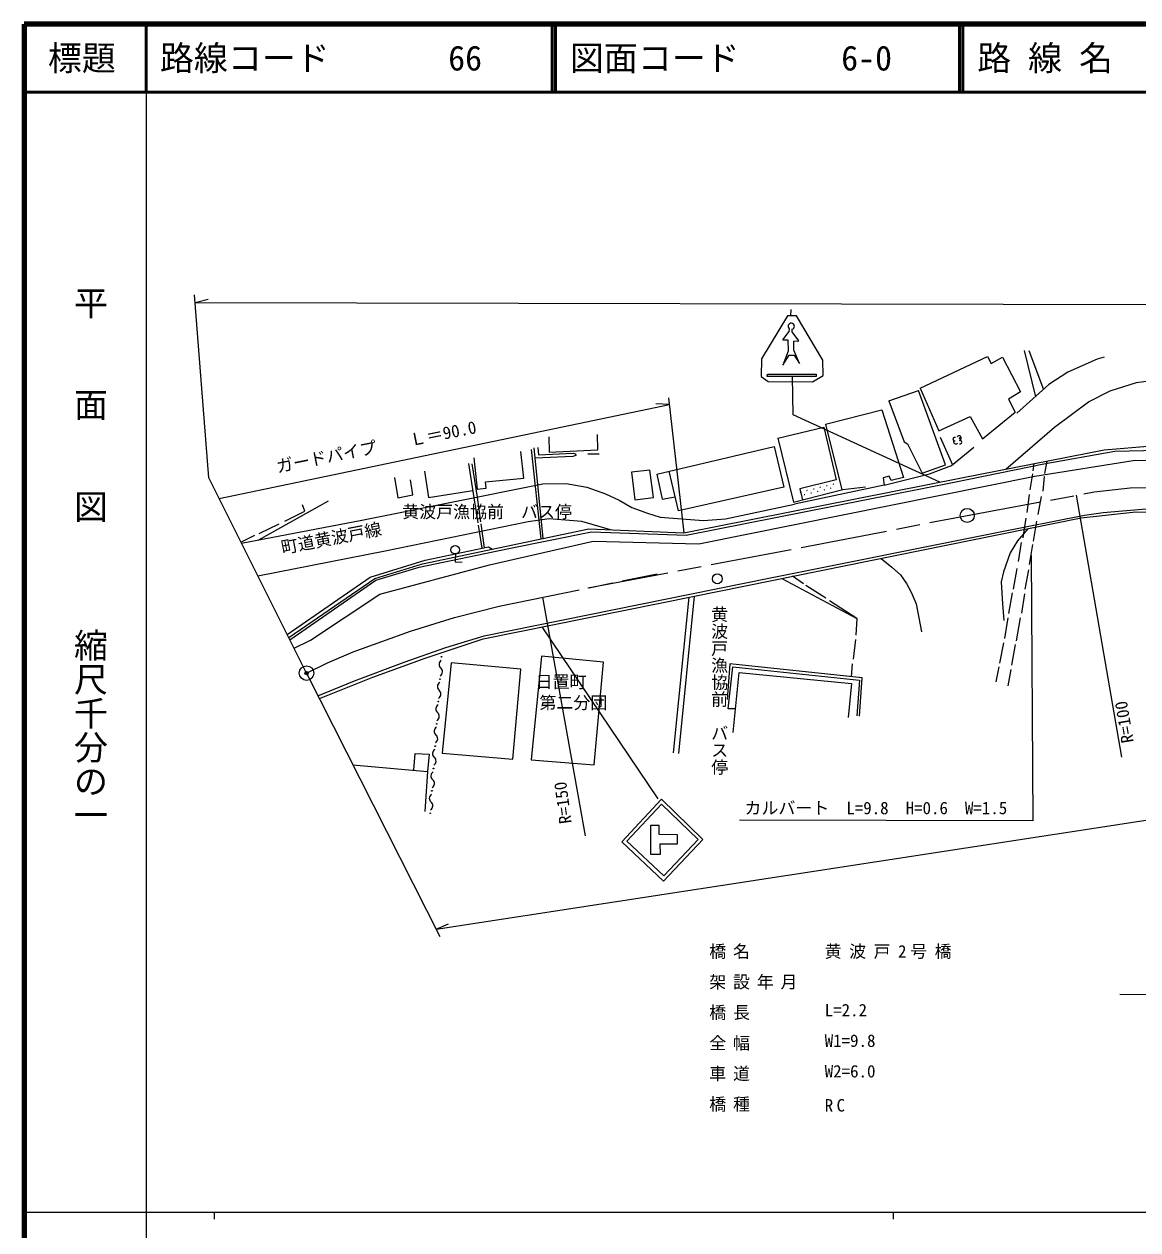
# Model space of a CAD drawing. Units: millimetres, scale not verified. Extents: x 40000 to 680000, y 20000 to 380000.
# Drawn here: x 40000 to 204039, y 202409 to 380000 of the extents above; entities that cross this region are included whole.
import ezdxf
from ezdxf.enums import TextEntityAlignment as Align

# ---------------------------------------------------------------- set-up
doc = ezdxf.new("R2010")
doc.units = ezdxf.units.MM
doc.header["$LTSCALE"] = 1000
doc.header["$PDMODE"] = 32
doc.header["$PDSIZE"] = 500
doc.linetypes.add('CHAIN', pattern=[18.5, 12, -1.5, 3.5, -1.5])
for name, color, linetype, lineweight in [('M-BGD', 7, 'Continuous', 13), ('M-BMK', 2, 'CHAIN', 13), ('M-TTL', 2, 'Continuous', 140), ('M-TTL-BAND', 7, 'Continuous', 25), ('M-TTL-LINE', 7, 'Continuous', 50), ('M-TTL-TXT', 7, 'Continuous', 13), ('M-WORK', 1, 'Continuous', 13)]:
    doc.layers.add(name, color=color, linetype=linetype, lineweight=lineweight)
doc.layers.add('M-STR-HTXT', color=7, linetype='Continuous')
doc.styles.add('@ＭＳ ゴシック', font='')
doc.styles.add('ＭＳ ゴシック', font='')
doc.styles.get('@ＭＳ ゴシック').set_extended_font_data('@MS Gothic')
doc.styles.get('ＭＳ ゴシック').set_extended_font_data('MS Gothic')

msp = doc.modelspace()

# ---------------------------------------------------------------- linework, layer by layer
at = {"layer": 'M-BGD'}
for centre, radius in [((178905, 307633), 1036), ((81598, 284414), 1077)]:
    msp.add_circle(centre, radius, dxfattribs=at)
msp.add_point((81598, 284414), dxfattribs=at)
at = {"layer": 'M-BMK'}
for p, q in [((177881, 307443), (197618, 311096)), ((109983, 294281), (133260, 299047)), ((103373, 292597), (109983, 294281)), ((96890, 290605), (103373, 292597)), ((88465, 287549), (96890, 290605))]:
    msp.add_line(p, q, dxfattribs=at)
for points in [[(197618, 311096), (202905, 311714), (215202, 311945), (225289, 311079), (292601, 302717), (313145, 300235)], [(123011, 296949), (155238, 303056), (177881, 307443)], [(81598, 284414), (84673, 285951), (88465, 287549)]]:
    msp.add_lwpolyline(points, dxfattribs=at)
at = {"layer": 'M-TTL'}
for p, q in [((40000, 380000), (40000, 20000)), ((680000, 380000), (40000, 380000))]:
    msp.add_line(p, q, dxfattribs=at)
at = {"layer": 'M-TTL-BAND'}
for p, q in [((58000, 370000), (58000, 20000)), ((40000, 205000), (579000, 205000)), ((68000, 205000), (68000, 204000)), ((168000, 205000), (168000, 204000))]:
    msp.add_line(p, q, dxfattribs=at)
at = {"layer": 'M-TTL-LINE'}
for p, q in [((58000, 380000), (58000, 370000)), ((117750, 380000), (117750, 370000)), ((118250, 380000), (118250, 370000)), ((177750, 380000), (177750, 370000)), ((178250, 380000), (178250, 370000)), ((40000, 370000), (680000, 370000))]:
    msp.add_line(p, q, dxfattribs=at)
at = {"layer": 'M-WORK'}
for p, q in [((65175, 338981), (67108, 339495)), ((65175, 338981), (536397, 338139)), ((152931, 337027), (152952, 337966)), ((187311, 331952), (188938, 325127)), ((187988, 331921), (190142, 326206)), ((153266, 322453), (153169, 328096)), ((167348, 324526), (171710, 326055)), ((175721, 315110), (171710, 326055)), ((68712, 310152), (135030, 323965)), ((135030, 323965), (133033, 324078)), ((134917, 324955), (137182, 305092)), ((174869, 312551), (153266, 322453)), ((158012, 321063), (160445, 311405)), ((174900, 319165), (176731, 315112)), ((123042, 316693), (124673, 316704)), ((190177, 315225), (200621, 317085)), ((105426, 315270), (106242, 310253)), ((105920, 315252), (106704, 310346)), ((172252, 313847), (175721, 315110)), ((176997, 312532), (190177, 315225)), ((188624, 314191), (188776, 315273)), ((190355, 313807), (190675, 315643)), ((188193, 311400), (188552, 313770)), ((190073, 311234), (190307, 313363)), ((154300, 311073), (154397, 311097)), ((155271, 311311), (155368, 311335)), ((155876, 310945), (155973, 310969)), ((156242, 311550), (156339, 311574)), ((156847, 311183), (156944, 311207)), ((157213, 311788), (157310, 311812)), ((157818, 311422), (157915, 311446)), ((158184, 312026), (158281, 312050)), ((158789, 311660), (158886, 311684)), ((159156, 312265), (159253, 312289)), ((74481, 304014), (84810, 309774)), ((106242, 310253), (106824, 306569)), ((106704, 310346), (107238, 306676)), ((154904, 310707), (155001, 310731)), ((187732, 308056), (188070, 310733)), ((189350, 307786), (189857, 310433)), ((194925, 310598), (201604, 272038)), ((183266, 305133), (196169, 307666)), ((74625, 304999), (77580, 306395)), ((106871, 306198), (107407, 302793)), ((107279, 306399), (107734, 302862)), ((187126, 304331), (187588, 307225)), ((188688, 303847), (189149, 306771)), ((71937, 303710), (73987, 304708)), ((111369, 302759), (123559, 305231)), ((186449, 300863), (186901, 303664)), ((188077, 300420), (188580, 303354)), ((154778, 297583), (153193, 298684)), ((185711, 296770), (186254, 299827)), ((187460, 296754), (187956, 299620)), ((79139, 289325), (91810, 298091)), ((158061, 295460), (155137, 297337)), ((122683, 260447), (116379, 295591)), ((135625, 272667), (137970, 295610)), ((136429, 272593), (138751, 295768)), ((162624, 292476), (158635, 295039)), ((185028, 293194), (185577, 296247)), ((186933, 293218), (187364, 296095)), ((184438, 289530), (184921, 292533)), ((186153, 289169), (186762, 292531)), ((116231, 291215), (133327, 265883)), ((162444, 289354), (162097, 286451)), ((183686, 285877), (184281, 288873)), ((185483, 285590), (186018, 288649)), ((81598, 284414), (101214, 245622)), ((161974, 285801), (161800, 283879)), ((183144, 283111), (183604, 285317)), ((184956, 282538), (185360, 284940)), ((128039, 259551), (133854, 265826)), ((128752, 259669), (133877, 265112)), ((133854, 265826), (139947, 259927)), ((133877, 265112), (139262, 259929)), ((128039, 259551), (134166, 253777)), ((134231, 254537), (128752, 259669)), ((134166, 253777), (139947, 259927)), ((134231, 254537), (139262, 259929)), ((100668, 246702), (102499, 247507)), ((201372, 237123), (214775, 237070))]:
    msp.add_line(p, q, dxfattribs=at)
for points in [[(81598, 284414), (67205, 313162), (65085, 340126)], [(151769, 333489), (152498, 333516), (152526, 331847), (151725, 329761), (152669, 331252), (153435, 331252), (154208, 330021), (153360, 331998), (153346, 333311), (154085, 333352), (153139, 334676), (153142, 335048)], [(151769, 333489), (152683, 334745), (152726, 335101)], [(171978, 326375), (181871, 331040), (182432, 330037), (184078, 330953), (186771, 325830), (184992, 324770), (185943, 322854)], [(199092, 330929), (198027, 330669), (193718, 328720), (190933, 326914), (186208, 322682)], [(184601, 314458), (191737, 320656), (196751, 324383), (199949, 325997), (203837, 327198), (207064, 327654), (262890, 329778)], [(171978, 326375), (174721, 320119), (179355, 322188), (181158, 318923), (185943, 322854)], [(167348, 324526), (169597, 318486), (170086, 318165), (172252, 313847)], [(158012, 321063), (166335, 323195), (169529, 313234), (167689, 312796), (167422, 313405), (166547, 313159), (166690, 312085), (153486, 309311)], [(151013, 319033), (157767, 320656), (159622, 312894), (154229, 311571), (154633, 309949)], [(117296, 319195), (117351, 316937), (124485, 317314), (124457, 319557)], [(151013, 319033), (153293, 309614), (160561, 311435), (163906, 311866)], [(106238, 316140), (106734, 311521), (108052, 311653), (107974, 312574), (113600, 313136), (113177, 317076)], [(114695, 317367), (116109, 304185), (116461, 304259), (115118, 317582)], [(115656, 317659), (115749, 316551), (120889, 316797), (121197, 316705), (121243, 316459), (120797, 316305), (115270, 316068)], [(133187, 313724), (150451, 317801), (151877, 311795), (136380, 308313), (135008, 314154)], [(166688, 312098), (173330, 313779), (176582, 314989), (179855, 317688)], [(178083, 313187), (199086, 317284), (206081, 317866), (216041, 317651), (224161, 316948), (300085, 307827), (302498, 307514)], [(200621, 317085), (211223, 317337), (218425, 316952), (238300, 314718)], [(79753, 288098), (82197, 289248), (92406, 296054), (108519, 300381), (123806, 303870), (139353, 303446), (188879, 313415), (203652, 315763), (216522, 315736), (225534, 314941), (287052, 307315), (341515, 300907), (363183, 298147), (365968, 297978)], [(78974, 289654), (91652, 298357), (98670, 300491), (123177, 305682), (137182, 305092), (178083, 313187)], [(94532, 313235), (95061, 310207), (97229, 310659), (96904, 312902)], [(98962, 314175), (99547, 310266), (106066, 311332)], [(133187, 313724), (133974, 310038), (135891, 310395)], [(72022, 303540), (89764, 306955), (116384, 312283)], [(116384, 312283), (119849, 312344), (122896, 311790), (125620, 310805), (127651, 309866), (129513, 308820), (131822, 307958), (133669, 307373), (140071, 306911), (143318, 307127), (153486, 309311)], [(123559, 305231), (137519, 304734), (176997, 312532)], [(78423, 306796), (81362, 308269), (80993, 309176)], [(83487, 280679), (91349, 283807), (99055, 286628), (107617, 289474), (138751, 295768), (175786, 303245), (195664, 307263)], [(195664, 307263), (203758, 308156), (217901, 308140), (240193, 305624), (319442, 296146), (333675, 294341), (333727, 294873)], [(196169, 307666), (198902, 308084), (206412, 308684), (218362, 308507), (225736, 307831), (290023, 300086), (334293, 294806), (367277, 291287)], [(74415, 298761), (93164, 302412), (114232, 306748)], [(114232, 306748), (117335, 307194), (122075, 306798), (126339, 305549)], [(187832, 305680), (186297, 303895), (185240, 302151), (184225, 299340), (183927, 297863), (184120, 294631), (184304, 292163)], [(83284, 281079), (88672, 283281), (95991, 286044), (102118, 288189), (107742, 289901), (149673, 298376), (183266, 305133)], [(78747, 290108), (90966, 298552), (99092, 301035), (108397, 303002), (109005, 302680)], [(91810, 298091), (98187, 300030), (111369, 302759)], [(103554, 301965), (103505, 300797), (104536, 300729)], [(188305, 301750), (188574, 262648), (145350, 262732)], [(166210, 301312), (167802, 300031), (169081, 298869), (169970, 297590), (170640, 296324), (171382, 294635), (172157, 290485)], [(151587, 298359), (162624, 292476), (162506, 289985)], [(163044, 278092), (163419, 283704), (143936, 285804), (143530, 280519)], [(144786, 279135), (143698, 279173), (144385, 285329), (163024, 283390), (162634, 278123)], [(144452, 275655), (145302, 284517), (161846, 282889), (161381, 277860)], [(97379, 270124), (97611, 272586), (99643, 272469), (99413, 269941)], [(88418, 270928), (99413, 269941), (99037, 264019)], [(100668, 246702), (230499, 266643), (543752, 235735)]]:
    msp.add_lwpolyline(points, dxfattribs=at)
for points in [[(152429, 337033), (148581, 330708), (148566, 328076), (149582, 327368), (156138, 327322), (157677, 328230), (157661, 330523), (153737, 337017)], [(149464, 328432), (156654, 328429), (156658, 328094), (149458, 328098)], [(129440, 313999), (129952, 309949), (132697, 310271), (132173, 314298)], [(116213, 286917), (114692, 271647), (123958, 270887), (125311, 286038)], [(102900, 285906), (101587, 272621), (111957, 271738), (113179, 284973)], [(132278, 261975), (132266, 257739), (133711, 257751), (133701, 259273), (136245, 259268), (136241, 260613), (133550, 260632), (133528, 261984)]]:
    msp.add_lwpolyline(points, close=True, dxfattribs=at)
for centre, radius in [((103482, 302589), 629), ((142093, 298304), 726), ((101484, 286822), 50), ((101246, 283529), 50), ((101008, 280236), 50), ((100770, 276943), 50), ((100532, 273650), 50), ((100294, 270357), 50), ((100056, 267064), 50), ((99818, 263771), 50)]:
    msp.add_circle(centre, radius, dxfattribs=at)
for centre, radius, start, end in [((152986, 335481), 461, 289.81947, 235.64287), ((177064, 318887), 257, 67.84591, 284.71584), ((177225, 318499), 344, 150.14232, 321.28089), ((177694, 319022), 344, 284.41096, 141.28089), ((177845, 318440), 257, 247.84591, 104.71584), ((101808, 285720), 702, 120.79134, 230.94017), ((100923, 284630), 702, 300.79134, 50.94017), ((101570, 282427), 702, 120.79134, 230.94017), ((100685, 281337), 702, 300.79134, 50.94017), ((101332, 279134), 702, 120.79134, 230.94017), ((100447, 278044), 702, 300.79134, 50.94017), ((101094, 275841), 702, 120.79134, 230.94017), ((100209, 274751), 702, 300.79134, 50.94017), ((100856, 272548), 702, 120.79134, 230.94017), ((99971, 271458), 702, 300.79134, 50.94017), ((100617, 269255), 702, 120.79134, 230.94017), ((99733, 268166), 702, 300.79134, 50.94017), ((100379, 265962), 702, 120.79134, 230.94017), ((99495, 264873), 702, 300.79134, 50.94017)]:
    msp.add_arc(centre, radius, start, end, dxfattribs=at)

# ---------------------------------------------------------------- texts
at = {"layer": 'M-STR-HTXT', "style": 'ＭＳ ゴシック'}
for s, p in [('L=2.2', (157910, 233309)), ('W1=9.8', (157910, 228809)), ('W2=6.0', (157910, 224309))]:
    msp.add_text(s, height=1833, dxfattribs=at).set_placement(p, align=Align.BOTTOM_LEFT)
at = {"layer": 'M-STR-HTXT', "char_height": 1833, "attachment_point": 7, "style": 'ＭＳ ゴシック'}
for s, insert in [('\\T1.4;橋名', (140910, 242309)), ('\\T1.44;黄波戸2号橋', (157910, 242309)), ('\\T1.4;架設年月', (140910, 237809)), ('\\T1.4;橋長', (140910, 233309)), ('\\T1.4;全幅', (140910, 228809)), ('\\T1.4;車道', (140910, 224309)), ('\\T1.4;橋種', (140910, 219809)), ('\\T1.4;RC', (157910, 219809))]:
    msp.add_mtext(s, dxfattribs=dict(at, insert=insert))
at = {"layer": 'M-TTL-BAND', "style": '@ＭＳ ゴシック'}
for s, p in [('平\u3000\u3000面\u3000\u3000図', (49777, 306475)), ('縮尺千分の一', (49777, 261030))]:
    msp.add_text(s, height=3666, rotation=270, dxfattribs=at).set_placement(p, align=Align.MIDDLE_RIGHT)
at = {"layer": 'M-TTL-TXT', "style": 'ＭＳ ゴシック'}
msp.add_text('標題', height=3666, dxfattribs=at).set_placement((48500, 375000), align=Align.MIDDLE_CENTER)
for s, p in [('路線コード       66', (60000, 375000)), ('図面コード      6-0', (120380, 375000)), ('路 線 名      主要地方道長門油谷線', (180380, 375000))]:
    msp.add_text(s, height=3666, dxfattribs=at).set_placement(p, align=Align.MIDDLE_LEFT)
at = {"layer": 'M-WORK'}
for s, rotation, style, p in [('ガードパイプ\u3000\u3000Ｌ＝90.0', 11.289, 'ＭＳ ゴシック', (77449, 313372)), ('町道黄波戸線', 10.86, 'ＭＳ ゴシック', (78145, 301434)), ('黄波戸漁協前\u3000バス停', 270, '@ＭＳ ゴシック', (140941, 294332)), ('R=100', 99.593, 'ＭＳ ゴシック', (203985, 274370)), ('R=150', 97.64, 'ＭＳ ゴシック', (121203, 262421))]:
    msp.add_text(s, height=1833, rotation=rotation, dxfattribs=dict(at, style=style)).set_placement(p, align=Align.BOTTOM_LEFT)
at = {"layer": 'M-WORK', "style": 'ＭＳ ゴシック'}
for s, p in [('.', (177188, 318305)), ('黄波戸漁協前\u3000バス停', (95684, 306717)), ('日置町', (115334, 281673)), ('第二分団', (115888, 278591)), ('カルバート\u3000L=9.8\u3000H=0.6\u3000W=1.5', (146092, 263082))]:
    msp.add_text(s, height=1833, dxfattribs=at).set_placement(p, align=Align.BOTTOM_LEFT)

doc.saveas('drawing.dxf')
